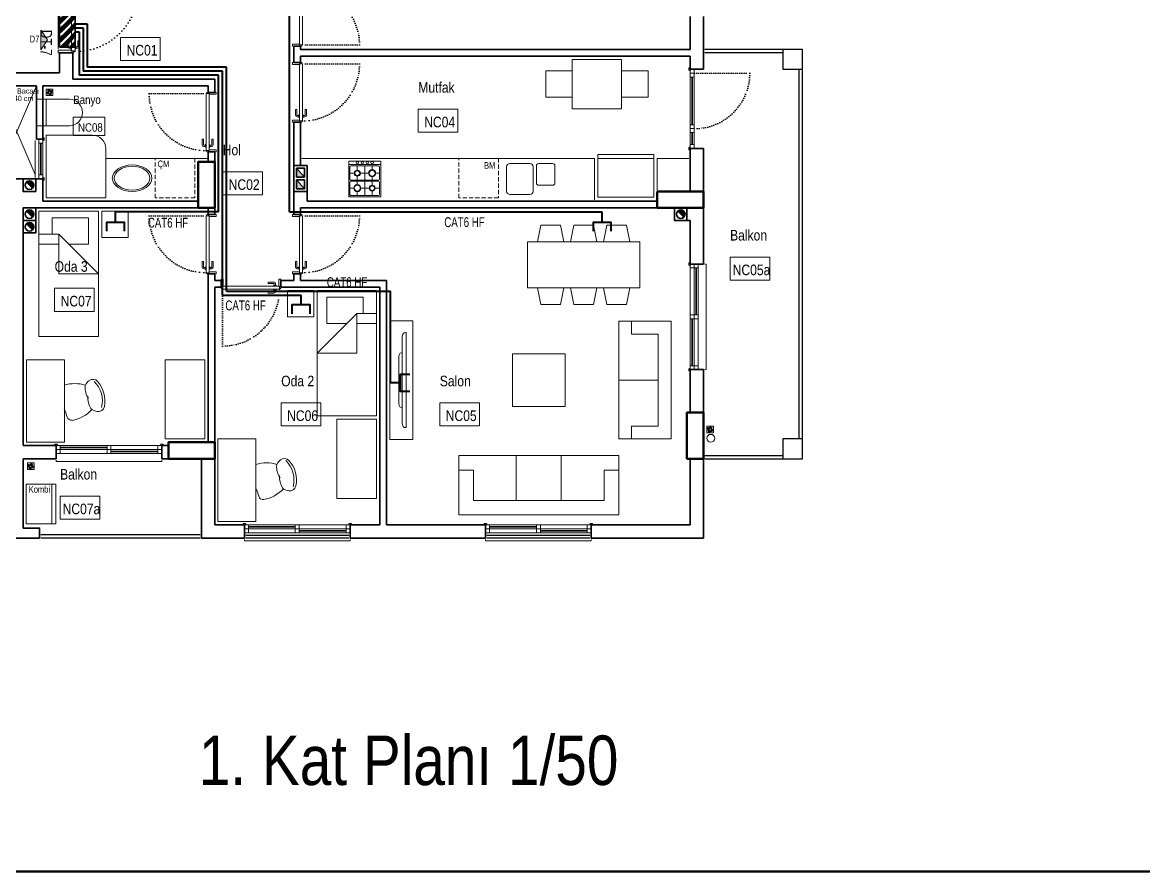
# Model space of a CAD drawing. Header units: millimetres. Extents: x 1852829 to 1882754, y -270850 to -231658.
# Drawn here: x 1862172 to 1863869, y -259851 to -258565 of the extents above; entities that cross this region are included whole.
import ezdxf
from ezdxf.enums import TextEntityAlignment as Align

# ---------------------------------------------------------------- set-up
doc = ezdxf.new("R2010")
doc.units = ezdxf.units.MM
for name, pattern in [('CONTINOUS', [0]), ('CONTINU', [0]), ('DOT', [0.25, 0, -0.25]), ('izdüşüm arka', [3.175, 0, -3.175]), ('izdüşüm ön', [9.525, 6.35, -3.175])]:
    doc.linetypes.add(name, pattern=pattern)
for name, color, linetype, lineweight in [('a_ba', 6, 'Continuous', 50), ('a_doğrama', 251, 'Continuous', 20), ('a_duvar', 251, 'Continuous', 35), ('a_görünüş', 32, 'Continuous', 25), ('a_görünüş_ince', 8, 'Continuous', 20), ('a_izdüşüm_arka', 251, 'izdüşüm arka', 30), ('a_izdüşüm_ön', 6, 'izdüşüm ön', 9), ('a_not_mahal', 253, 'Continuous', 5), ('a_not_misc', 144, 'Continuous', 5), ('a_not_text', 7, 'Continuous', 13), ('a_tefriş', 8, 'Continuous', 20), ('a_çerçeve_line', 7, 'Continuous', 50), ('Aydınlatma', 4, 'CONTINOUS', 35), ('m_yib', 65, 'Continuous', 20), ('Priz', 6, 'CONTINOUS', 40), ('Telefon', 2, 'CONTINOUS', 40)]:
    doc.layers.add(name, color=color, linetype=linetype, lineweight=lineweight)
doc.styles.add('Grupcad', font='arial.ttf', dxfattribs={"width": 0.7})
doc.styles.add('ROMANTUR', font='arial.ttf', dxfattribs={"width": 0.7})
doc.styles.get("Standard").update_dxf_attribs({"font": 'ARIALN.TTF'})

# ---------------------------------------------------------------- blocks, each defined once
blk = doc.blocks.new('M1')
at = {"layer": 'a_doğrama', "linetype": 'Continuous'}
for p, q in [((-24, 6), (-30, 6)), ((-30, 0), (-30, 6)), ((-24, 0), (-30, 0)), ((-24, 0), (-24, 6)), ((30, 6), (24, 6)), ((24, 6), (24, 0)), ((30, 0), (30, 6)), ((30, 0), (24, 0))]:
    blk.add_line(p, q, dxfattribs=at)
at = {"layer": 'a_doğrama'}
for p, q in [((24, 3.5), (-24, 3.5)), ((24, 2.5), (-24, 2.5))]:
    blk.add_line(p, q, dxfattribs=at)
for points in [[(-28, -1), (-28, 0), (-32, 0), (-32, -2), (-29, -2)], [(28, -1), (28, 0), (32, 0), (32, -2), (29, -2)]]:
    blk.add_lwpolyline(points, close=True, dxfattribs=at)
at = {"layer": 'a_görünüş_ince'}
for p, q in [((24, 6), (-24, 6)), ((-24, 0), (24, 0))]:
    blk.add_line(p, q, dxfattribs=at)
blk = doc.blocks.new('K1')
at = {"layer": 'a_doğrama', "color": 251}
for points in [[(-17.5, -2.5), (-22, -2.5), (-22, 0), (2, 0), (2, -4), (-17.5, -4), (-17.5, -2.5)], [(-27.5, -93.1), (-25, -93.1)], [(-17.5, -97.5), (-22, -97.5), (-22, -100), (2, -100), (2, -96), (-17.5, -96), (-17.5, -97.5)], [(-14.5, -93.1), (-17, -93.1)]]:
    blk.add_lwpolyline(points, dxfattribs=at)
blk.add_lwpolyline([(-18, -14), (-18, -4), (-18, -3), (-22.5, -3), (-22.5, -2.5), (-22.5, -2), (-24, -2), (-24, -2.5), (-24, -12.5), (-24, -88), (-24, -97.5), (-24, -98), (-22.5, -98), (-22.5, -97.5), (-22.5, -97), (-18, -97), (-18, -96), (-18, -86.5)], close=True, dxfattribs=at)
for points in [[(-25, -91.1), (-27.5, -91.1, -0.414214), (-28, -90.6), (-28, -82.1), (-30, -82.1), (-30, -90.6)], [(-17, -91.1), (-14.5, -91.1, 0.414214), (-14, -90.6), (-14, -82.1), (-12, -82.1), (-12, -90.6)], [(-24, -94.1), (-24.5, -94.1, -0.414214), (-25, -93.6), (-25, -90.6, -0.414214), (-24.5, -90.1), (-24, -90.1)], [(-18, -94.1), (-17.5, -94.1, 0.414214), (-17, -93.6), (-17, -90.6, 0.414214), (-17.5, -90.1), (-18, -90.1)]]:
    blk.add_lwpolyline(points, format="xyb", dxfattribs=at)
for centre, start, end in [((-27.5, -90.6), 180, 270), ((-14.5, -90.6), 270, 0)]:
    blk.add_arc(centre, 2.5, start, end, dxfattribs=at)
at = {"layer": 'a_görünüş_ince', "color": 251}
blk.add_line((2, -6), (2, -94), dxfattribs=at)
at = {"layer": 'a_izdüşüm_arka', "color": 251, "linetype": 'DOT', "ltscale": 20}
blk.add_line((-24, -2), (-120, -2), dxfattribs=at)
blk.add_arc((-24, -2), 96, 180, 270, dxfattribs=at)
blk = doc.blocks.new('K2')
at = {"layer": 'a_doğrama', "color": 251, "linetype": 'Continuous'}
for p, q in [((-13, 88.1), (-13, 1.9)), ((-13, 88.1), (-8.5, 88.1)), ((-12, 90), (-12, 88.1)), ((-12, 90), (-10, 90)), ((-8.5, 88.1), (-8.5, 1.9)), ((-13, 1.9), (-8.5, 1.9)), ((-12, 0), (-12, 1.9)), ((-12, 0), (-10, 0))]:
    blk.add_line(p, q, dxfattribs=at)
for points in [[(0, 90), (2, 90), (2, 87), (-8.5, 87)], [(0, 0), (2, 0), (2, 3), (-8.5, 3)]]:
    blk.add_lwpolyline(points, dxfattribs=at)
at = {"layer": 'a_doğrama', "color": 251}
for points in [[(-14, 80.1), (-16.5, 80.1, 0.414214), (-17, 79.6), (-17, 71.1), (-19, 71.1), (-19, 79.6)], [(-13, 83.1), (-13.5, 83.1, 0.414214), (-14, 82.6), (-14, 79.6, 0.414214), (-13.5, 79.1), (-13, 79.1)], [(-8.5, 83.1), (-8, 83.1, -0.414214), (-7.5, 82.6), (-7.5, 79.6, -0.414214), (-8, 79.1), (-8.5, 79.1)], [(-7.5, 80.1), (-5, 80.1, -0.414214), (-4.5, 79.6), (-4.5, 71.1), (-2.5, 71.1), (-2.5, 79.6)]]:
    blk.add_lwpolyline(points, format="xyb", dxfattribs=at)
for points in [[(-16.5, 82.1), (-14, 82.1)], [(-5, 82.1), (-7.5, 82.1)]]:
    blk.add_lwpolyline(points, dxfattribs=at)
for centre, start, end in [((-16.5, 79.6), 90, 180), ((-5, 79.6), 0, 90)]:
    blk.add_arc(centre, 2.5, start, end, dxfattribs=at)
at = {"layer": 'a_izdüşüm_arka', "color": 251}
blk.add_lwpolyline([(-99.2, 1.9), (-13, 1.9)], dxfattribs=at)
blk.add_arc((-13, 1.9), 86.2, 90, 180, dxfattribs=at)
blk = doc.blocks.new('klozet')
at = {"layer": 'a_tefriş'}
blk.add_line((20, 0), (-20, 0), dxfattribs=at)
for points in [[(-20, 0), (-20, -15), (20, -15), (20, 0)], [(-20, -50), (-20, -15)], [(20, -50), (20, -15)]]:
    blk.add_lwpolyline(points, dxfattribs=at)
blk.add_arc((0, -50), 20, 180, 360, dxfattribs=at)
blk = doc.blocks.new('160p')
at = {"layer": 'a_doğrama', "color": 251}
for points in [[(-6, -6), (-6, 0), (-12, 0), (-12, -6)], [(0, -6), (0, 0), (-6, 0), (-6, -6)], [(-6, -83), (-6, -77), (-12, -77), (-12, -83)], [(0, -83), (0, -77), (-6, -77), (-6, -83)], [(-6, -160), (-6, -154), (-12, -154), (-12, -160)], [(0, -160), (0, -154), (-6, -154), (-6, -160)]]:
    blk.add_lwpolyline(points, close=True, dxfattribs=at)
for points in [[(2, -1), (2, 2), (0, 2), (0, -2), (1, -2), (2, -1)], [(-9.5, -6), (-9.5, -77)], [(-8.5, -6), (-8.5, -77)], [(-3.5, -83), (-3.5, -154)], [(-2.5, -83), (-2.5, -154)], [(2, -159), (2, -162), (0, -162), (0, -158), (1, -158), (2, -159)]]:
    blk.add_lwpolyline(points, dxfattribs=at)
at = {"layer": 'a_görünüş_ince', "color": 251}
for points in [[(-22, -160), (-24, -160), (-24, 0), (-22, 0)], [(-12, -77), (-12, -6)], [(-6, -77), (-6, -6)], [(-6, -77), (-6, -6)], [(0, -77), (0, -6)], [(-12, -154), (-12, -83)], [(-6, -154), (-6, -83)], [(-6, -154), (-6, -83)], [(0, -154), (0, -83)]]:
    blk.add_lwpolyline(points, dxfattribs=at)
blk = doc.blocks.new('kapı_120_c_blok')
at = {"layer": 'a_doğrama', "color": 251}
for points in [[(-2, 119), (-2, 122), (0, 122), (0, 118), (-1, 118), (-2, 119)], [(2.5, 114), (2.5, 96)], [(3.5, 114), (3.5, 96)], [(2.5, 84), (2.5, 12)], [(3.5, 84), (3.5, 12)], [(-2, 1), (-2, -2), (0, -2), (0, 2), (-1, 2), (-2, 1)]]:
    blk.add_lwpolyline(points, dxfattribs=at)
for points in [[(0, 114), (6, 114), (6, 120), (0, 120)], [(0, 90), (6, 90), (6, 96), (0, 96)], [(0, 84), (6, 84), (6, 90), (0, 90)], [(0, 6), (6, 6), (6, 12), (0, 12)], [(0, 0), (6, 0), (6, 6), (0, 6)]]:
    blk.add_lwpolyline(points, close=True, dxfattribs=at)
at = {"layer": 'a_görünüş_ince', "color": 251}
for points in [[(0, 114), (0, 96)], [(6, 114), (6, 96)], [(0, 84), (0, 12)], [(6, 84), (6, 12)]]:
    blk.add_lwpolyline(points, dxfattribs=at)
at = {"layer": 'a_izdüşüm_arka', "color": 251}
blk.add_lwpolyline([(6, 6), (90, 6)], dxfattribs=at)
blk.add_arc((6, 6), 84, 0, 90, dxfattribs=at)
blk = doc.blocks.new('baca_şönt')
at = {"layer": 'a_duvar'}
h = blk.add_hatch(color=256, dxfattribs=at)
h.dxf.hatch_style = 1
h.paths.add_polyline_path([(21.5, -5), (21.5, -17), (35, -17)])
h.paths.add_polyline_path([(4, -5), (4, -17), (17.5, -17)])
for p, q in [((4, -5), (17.5, -17)), ((17.5, -5), (17.5, -17)), ((21.5, -5), (21.5, -17)), ((21.5, -5), (35, -17))]:
    blk.add_line(p, q, dxfattribs=at)
blk.add_lwpolyline([(0, -21), (39, -21), (39, -1), (0, -1)], close=True, dxfattribs=at)
for points in [[(17.5, -5), (4, -5), (4, -17), (17.5, -17)], [(21.5, -17), (35, -17), (35, -5), (21.5, -5)]]:
    blk.add_lwpolyline(points, dxfattribs=at)
blk = doc.blocks.new('baca_müstakil')
at = {"layer": 'a_duvar'}
h = blk.add_hatch(color=256, dxfattribs=at)
h.dxf.hatch_style = 1
h.paths.add_polyline_path([(4.9, -4.9, 0.198912), (3, -9.5, 0.668179), (14.1, -14.1)])
blk.add_line((4.9, -4.9), (14.1, -14.1), dxfattribs=at)
blk.add_lwpolyline([(0, -19), (19, -19), (19, 0), (0, 0)], close=True, dxfattribs=at)
blk.add_circle((9.5, -9.5), 6.5, dxfattribs=at)
blk = doc.blocks.new('A$C2A0A03CE')
at = {"layer": 'a_tefriş'}
for p, q in [((-54, -24.3), (-54, 24.3)), ((-54, 24.3), (0, 24.3)), ((-48.6, 24.3), (-48.6, -24.3)), ((-46.8, 20.7), (-46.8, -20.7)), ((-27, 22.5), (-45, 22.5)), ((-35.6, 22.5), (-35.6, 15.7)), ((-25.2, -20.7), (-25.2, 20.7)), ((-23.4, -20.7), (-23.4, 20.7)), ((-21.6, 22.5), (-3.6, 22.5)), ((-13.1, 22.5), (-13.1, 14.8)), ((-1.8, 20.7), (-1.8, -20.7)), ((0, -24.3), (0, 24.3)), ((-40, 11.2), (-46.8, 11.2)), ((-25.2, 0), (-46.8, 0)), ((-35.6, 6.8), (-35.6, -7.7)), ((-25.2, 11.2), (-31, 11.2)), ((-16.6, 11.2), (-23.4, 11.2)), ((-1.8, 0), (-23.4, 0)), ((-13.1, 7.7), (-13.1, -6.8)), ((-1.8, 11.2), (-9.4, 11.2)), ((-39.1, -11.3), (-46.8, -11.3)), ((-35.6, -14.9), (-35.6, -22.5)), ((-25.2, -11.3), (-31.9, -11.3)), ((-17.5, -11.3), (-23.4, -11.3)), ((-13.1, -15.7), (-13.1, -22.5)), ((-1.8, -11.3), (-8.5, -11.3)), ((-54, -24.3), (0, -24.3)), ((-45, -22.5), (-27, -22.5)), ((-3.6, -22.5), (-21.6, -22.5))]:
    blk.add_line(p, q, dxfattribs=at)
for centre, radius in [((-51.4, 11.2), 1.8), ((-51.4, 3.7), 1.8), ((-35.6, 11.2), 5.4), ((-35.6, 11.2), 4.5), ((-13.1, 11.2), 4.5), ((-13.1, 11.2), 3.6), ((-51.4, -3.5), 1.8), ((-51.4, -11.3), 1.8), ((-35.6, -11.3), 4.5), ((-35.6, -11.3), 3.6), ((-13.1, -11.3), 5.4), ((-13.1, -11.3), 4.5)]:
    blk.add_circle(centre, radius, dxfattribs=at)
for centre, start, end in [((-45, 20.7), 90, 180), ((-27, 20.7), 0, 90), ((-21.6, 20.7), 90, 180), ((-3.6, 20.7), 0, 90), ((-45, -20.7), 180, 270), ((-27, -20.7), 270, 0), ((-21.6, -20.7), 180, 270), ((-3.6, -20.7), 270, 0)]:
    blk.add_arc(centre, 1.8, start, end, dxfattribs=at)
blk = doc.blocks.new('tefriş_koltuk_242x90')
at = {"layer": 'a_tefriş'}
for p, q in [((-34, -22), (-34, -90)), ((34, -22), (34, -90)), ((-99, -68), (-121, -68)), ((99, -68), (121, -68))]:
    blk.add_line(p, q, dxfattribs=at)
for points in [[(-121, -90), (-121, 0), (121, 0), (121, -90), (-121, -90)], [(-99, -68), (-99, -22), (99, -22), (99, -68)]]:
    blk.add_lwpolyline(points, dxfattribs=at)
blk = doc.blocks.new('tefriş_koltuk_202x90')
at = {"layer": 'a_tefriş'}
for p, q in [((0, -90), (0, -22)), ((-79, -68), (-101, -68)), ((79, -68), (101, -68))]:
    blk.add_line(p, q, dxfattribs=at)
for points in [[(101, -90), (101, 0), (-101, 0), (-101, -90), (101, -90)], [(79, -68), (79, -22), (-79, -22), (-79, -68)]]:
    blk.add_lwpolyline(points, dxfattribs=at)
blk = doc.blocks.new('tefirş_tv')
at = {"layer": 'a_tefriş'}
for points in [[(35, 10), (35, 10, 0.414214), (30, 15), (-30, 15, 0.414214), (-35, 10), (-35, 10)], [(60, 4), (60, 5, 0.414214), (55, 10), (-55, 10, 0.414214), (-60, 5), (-60, 4)]]:
    blk.add_lwpolyline(points, format="xyb", close=True, dxfattribs=at)
blk = doc.blocks.new('tefriş_yatak tek')
at = {"layer": 'a_tefriş'}
for points in [[(0, -0.45), (-1.9, -0.45), (-1.9, 0.45), (0, 0.45)], [(-1.9, -0.5), (-1.5, -0.5), (-1.5, -0.9), (-1.9, -0.9)]]:
    blk.add_lwpolyline(points, close=True, dxfattribs=at)
for points in [[(-1.55, 0.45), (-1.55, 0.15), (-0.95, -0.45), (-0.95, 0.15), (-1.55, 0.15)], [(-1.4, 0.45), (-1.4, 0.15)], [(-1.4, 0), (-1.4, -0.3), (-1.8, -0.3), (-1.8, 0.25), (-1.55, 0.25)]]:
    blk.add_lwpolyline(points, dxfattribs=at)
blk = doc.blocks.new('tefriş_sandalye')
at = {"layer": 'a_tefriş'}
blk.add_line((0, -18), (0, 18), dxfattribs=at)
at = {"layer": 'a_tefriş', "extrusion": (0, 0, -1)}
for centre, major_axis, start_param, end_param in [((16, -34.3), (38.7, 38.7), 5.200723, 5.79406), ((48.7, 10.5), (13, -13), 2.664537, 2.7784), ((48.7, 10.5), (13, -13), 2.664537, 2.7784), ((48.7, 10.5), (13, -13), 2.7784, 3.245118), ((43.2, 17.3), (6.76, 6.76), 4.815914, 6.34704), ((16.9, -5.5), (28.8, 28.8), 6.26556, 7.321949), ((16.9, -5.5), (28.8, 28.8), 6.26556, 7.321949), ((17, -5.7), (31.4, -31.4), -1.506941, -0.587454), ((62.1, 15.1), (21.8, -21.8), 1.757107, 2.385975), ((62.1, 15.1), (21.8, -21.8), 1.757107, 2.385975), ((66.5, -1.2), (21.8, -21.8), 1.802816, 2.431683), ((66.5, -1.2), (21.8, -21.8), 1.802816, 2.431683), ((51.2, -12.6), (6.76, -6.76), -0.587454, 0.943672), ((-154, -79.7), (117.3, -117.3), -1.166716, -1.087708), ((11.1, -28.2), (4.99, -4.99), 0.687369, 2.053884), ((1.8, 18.5), (38.7, -38.7), -0.034473, 0.601946), ((52.6, -3.9), (13, -13), 1.410391, 1.524253), ((52.6, -3.9), (13, -13), 1.410391, 1.524253), ((52.6, -3.9), (13, 13), 2.514469, 2.981187)]:
    blk.add_ellipse(centre, major_axis=major_axis, ratio=1, start_param=start_param, end_param=end_param, dxfattribs=at)
blk = doc.blocks.new('tefriş_süzgeç')
at = {"layer": 'a_tefriş'}
for p, q in [((5, 0), (-5, 0)), ((-5, 0), (-5, -10)), ((5, -10), (5, 0)), ((-5, -10), (5, -10)), ((-3.6, -5.1), (-4.1, -5.1)), ((-2.6, -5.1), (-3.1, -5.1)), ((-2.5, -2.5), (-2.9, -2.2)), ((-2.6, -7.6), (-2.9, -7.9)), ((-2, -3.3), (-2.3, -3)), ((-1.9, -6.9), (-2.2, -7.2)), ((-1.6, -5.1), (-2.1, -5.1)), ((-1.2, -3.9), (-1.5, -3.6)), ((-1.2, -6.2), (-1.5, -6.5)), ((-0.2, -2.5), (-0.2, -2)), ((-0.1, -1.5), (-0.1, -1)), ((-0.1, -3), (-0.1, -3.5)), ((-0.1, -6.6), (-0.1, -7.1)), ((-0.1, -7.6), (-0.1, -8.1)), ((-0.1, -8.6), (-0.1, -9.1)), ((1, -4), (1.4, -3.6)), ((1.1, -6.2), (1.4, -6.5)), ((1.5, -5.1), (2, -5.1)), ((1.7, -3.3), (2.1, -2.9)), ((1.8, -6.9), (2.1, -7.2)), ((2.5, -2.5), (2.8, -2.2)), ((2.5, -5.1), (3, -5.1)), ((2.5, -7.5), (2.8, -7.9)), ((3.5, -5.1), (4, -5.1))]:
    blk.add_line(p, q, dxfattribs=at)
for centre, radius, start, end in [((-0.1, -5.1), 4.06, 134.2896, 180), ((-0.1, -5.1), 3.56, 134.2896, 180), ((-0.1, -5.1), 3.06, 180, 225), ((-0.1, -5.1), 4.06, 225, 270), ((-0.1, -5.1), 2.56, 180, 225), ((-0.1, -5.1), 3.56, 225, 270), ((-0.4, -4.4), 2.4, 84.5943, 143.2016), ((-0.1, -5.1), 2.06, 134.2896, 180), ((-0.1, -5), 2.44, 90.343, 138.1212), ((-0.1, -5.1), 1.56, 134.2896, 180), ((-0.1, -5.1), 2.06, 225, 270), ((-0.1, -5.1), 1.56, 225, 270), ((-0.1, -5.1), 4.06, 45, 90), ((-0.1, -5.1), 3.56, 45, 90), ((-0.1, -5.1), 2.06, 45, 90), ((-0.1, -5.1), 1.56, 45, 90), ((-0.1, -5.1), 2.56, 270, 315.7104), ((-0.1, -5.1), 3.06, 270, 315.7104), ((-0.1, -5.1), 1.56, 314.2896, 360), ((-0.1, -5.1), 2.06, 314.2896, 360), ((-0.1, -5.1), 2.56, 360, 45), ((-0.1, -5.1), 3.06, 360, 45), ((-0.1, -5.1), 3.56, 314.2896, 360), ((-0.1, -5.1), 4.06, 314.2896, 360)]:
    blk.add_arc(centre, radius, start, end, dxfattribs=at)
blk = doc.blocks.new('kombi')
at = {"layer": 'a_tefriş', "lineweight": 20}
for p, q in [((-4.8, 60), (40.2, 60)), ((-4.7, 0), (-4.8, 60)), ((1.3, 0), (1.2, 60)), ((40.2, 60), (40.3, 0)), ((69.2, 60), (69.2, 0)), ((114.2, 60), (69.2, 60)), ((108.2, 0), (108.2, 60)), ((114.2, 0), (114.2, 60)), ((40.3, 0), (-4.7, 0)), ((69.2, 0), (114.2, 0))]:
    blk.add_line(p, q, dxfattribs=at)
at = {"layer": 'a_not_mahal'}
for p in [(5, 47.3), (73.2, 47.3)]:
    blk.add_text('Kombi', height=10, dxfattribs=at).set_placement(p)
blk = doc.blocks.new('ZayıfAkımPanosu')
at = {"layer": 'Priz'}
h = blk.add_hatch(dxfattribs=at)
h.set_pattern_fill('GOST_GROUND', color=256)
h.set_pattern_definition([(45, (-1866208.597, 256590.195), (14.142135624, 0), [20]), (45, (-1866205.597, 256590.195), (14.142135624, 0), [20]), (45, (-1866202.597, 256590.195), (14.142135624, 0), [20])])
h.paths.add_polyline_path([(11.9, 41.5), (-11.9, 41.5), (-11.9, -41.5), (11.9, -41.5)])
at = {"layer": 'Aydınlatma', "color": 2, "linetype": 'CONTINU'}
blk.add_lwpolyline([(-11.9, 41.5), (11.9, 41.5), (11.9, -41.5), (-11.9, -41.5)], close=True, dxfattribs=at)
blk.add_lwpolyline([(-11.9, 41.5), (11.9, 41.5), (11.9, -41.5), (-11.9, -41.5)], close=True, dxfattribs=at)
blk.add_lwpolyline([(-11.9, 41.5), (11.9, 41.5), (11.9, -41.5), (-11.9, -41.5)], close=True, dxfattribs=at)
blk.add_lwpolyline([(-11.9, 41.5), (11.9, 41.5), (11.9, -41.5), (-11.9, -41.5)], close=True, dxfattribs=at)
blk.add_lwpolyline([(-11.9, 41.5), (11.9, 41.5), (11.9, -41.5), (-11.9, -41.5)], close=True, dxfattribs=at)
at = {"layer": 'Aydınlatma', "color": 6, "linetype": 'CONTINU'}
blk.add_lwpolyline([(-11.9, 41.5), (11.9, 41.5), (11.9, -41.5), (-11.9, -41.5)], close=True, dxfattribs=at)
blk = doc.blocks.new('TELEFON PRIZI')
at = {"layer": 'Telefon', "linetype": 'CONTINU'}
blk.add_lwpolyline([(13.2, 13.9), (13.2, 0), (-13.2, 0), (-13.2, 13.9)], dxfattribs=at)

msp = doc.modelspace()

# ---------------------------------------------------------------- hatches: boundary and pattern name
at = {"layer": 'a_not_misc'}
h = msp.add_hatch(color=256, dxfattribs=at)
h.dxf.hatch_style = 1
h.paths.add_polyline_path([(1862199.7, -258576.8), (1862209.7, -258591.8), (1862199.7, -258606.8)])

# ---------------------------------------------------------------- linework, layer by layer
at = {"layer": 'a_ba', "color": 253}
for points in [[(1862437.7, -258846.2), (1862462.7, -258846.2), (1862462.7, -258776.2), (1862437.7, -258776.2)], [(1863132.7, -258821.2), (1863132.7, -258846.2), (1863202.7, -258846.2), (1863202.7, -258821.2)], [(1863177.7, -259226.2), (1863202.7, -259226.2), (1863202.7, -259156.2), (1863177.7, -259156.2)], [(1862462.7, -259226.2), (1862462.7, -259201.2), (1862392.7, -259201.2), (1862392.7, -259226.2)]]:
    msp.add_lwpolyline(points, close=True, dxfattribs=at)
at = {"layer": 'a_duvar'}
for p, q in [((1863182.7, -258556.2), (1863182.7, -258606.2)), ((1863202.7, -258606.2), (1863202.7, -258556.2)), ((1862227.7, -258611.2), (1862227.7, -258641.4)), ((1862247.7, -258611.2), (1862227.7, -258611.2)), ((1862247.7, -258611.2), (1862227.7, -258611.2)), ((1862247.7, -258651.2), (1862247.7, -258611.2)), ((1862247.7, -258611.2), (1862247.7, -258651.2)), ((1862582.7, -258601.2), (1862582.7, -258626.2)), ((1862592.7, -258606.2), (1862592.7, -258601.2)), ((1862592.7, -258606.2), (1863182.7, -258606.2)), ((1862592.7, -258626.2), (1862592.7, -258616.2)), ((1862592.7, -258616.2), (1863182.7, -258616.2)), ((1863182.7, -258616.2), (1863182.7, -258636.2)), ((1863202.7, -258606.2), (1863202.7, -258606.2)), ((1863202.7, -258606.2), (1863202.7, -258626.2)), ((1863202.7, -258626.2), (1863202.7, -258626.2)), ((1863202.7, -258636.2), (1863202.7, -258626.2)), ((1862227.7, -258641.4), (1862107.7, -258641.4)), ((1862132.7, -258661.2), (1862192.7, -258661.2)), ((1862192.7, -258661.2), (1862192.7, -258742.2)), ((1862202.7, -258661.2), (1862452.7, -258661.2)), ((1862202.7, -258742.2), (1862202.7, -258661.2)), ((1862462.7, -258651.2), (1862247.7, -258651.2)), ((1862452.7, -258661.2), (1862452.7, -258671.2)), ((1862462.7, -258671.2), (1862462.7, -258651.2)), ((1862582.7, -258716.2), (1862582.7, -258856.2)), ((1862592.7, -258782.2), (1862592.7, -258716.2)), ((1862452.7, -258761.2), (1862452.7, -258776.2)), ((1862462.7, -258856.2), (1862462.7, -258761.2)), ((1863182.7, -258756.2), (1863182.7, -258821.2)), ((1863202.7, -258931.2), (1863202.7, -258756.2)), ((1862202.7, -258836.2), (1862437.7, -258836.2)), ((1862602.7, -258836.2), (1863132.7, -258836.2)), ((1862172.7, -259206.2), (1862172.7, -258846.2)), ((1862172.7, -258846.2), (1862452.7, -258846.2)), ((1862452.7, -258846.2), (1862452.7, -258856.2)), ((1862592.7, -258846.2), (1863182.7, -258846.2)), ((1862592.7, -258856.2), (1862592.7, -258846.2)), ((1863182.7, -258865.2), (1863182.7, -258931.2)), ((1862452.7, -258946.2), (1862452.7, -259201.2)), ((1862462.7, -258956.2), (1862462.7, -258946.2)), ((1862582.7, -258946.2), (1862582.7, -258956.2)), ((1862592.7, -258956.2), (1862592.7, -258946.2)), ((1862472.7, -258956.2), (1862462.7, -258956.2)), ((1862462.7, -258966.2), (1862472.7, -258966.2)), ((1862462.7, -259326.2), (1862462.7, -258966.2)), ((1862582.7, -258956.2), (1862562.7, -258956.2)), ((1862562.7, -258966.2), (1862712.7, -258966.2)), ((1862722.7, -258956.2), (1862592.7, -258956.2)), ((1862712.7, -258966.2), (1862712.7, -259326.2)), ((1862722.7, -259326.2), (1862722.7, -258956.2)), ((1863182.7, -259091.2), (1863182.7, -259156.2)), ((1863202.7, -259206.2), (1863202.7, -259091.2)), ((1862222.7, -259206.2), (1862172.7, -259206.2)), ((1862172.7, -259331.2), (1862172.7, -259226.2)), ((1862172.7, -259226.2), (1862222.7, -259226.2)), ((1862442.7, -259226.2), (1862442.7, -259346.2)), ((1863182.7, -259226.2), (1863182.7, -259326.2)), ((1863202.7, -259346.2), (1863202.7, -259226.2)), ((1862507.7, -259326.2), (1862462.7, -259326.2)), ((1862712.7, -259326.2), (1862667.7, -259326.2)), ((1862872.7, -259326.2), (1862722.7, -259326.2)), ((1863182.7, -259326.2), (1863032.7, -259326.2)), ((1862197.7, -259346.2), (1862127.7, -259346.2)), ((1862442.7, -259346.2), (1862507.7, -259346.2)), ((1862667.7, -259346.2), (1862872.7, -259346.2)), ((1863032.7, -259346.2), (1863202.7, -259346.2))]:
    msp.add_line(p, q, dxfattribs=at)
for points in [[(1862582.7, -258601.2), (1862592.7, -258601.2)], [(1862582.7, -258626.2), (1862592.7, -258626.2)], [(1863202.7, -258636.2), (1863182.7, -258636.2)], [(1862452.7, -258671.2), (1862462.7, -258671.2)], [(1862582.7, -258716.2), (1862592.7, -258716.2)], [(1862202.7, -258742.2), (1862192.7, -258742.2)], [(1862452.7, -258761.2), (1862462.7, -258761.2)], [(1863202.7, -258756.2), (1863182.7, -258756.2)], [(1862202.7, -258802.2), (1862122.7, -258802.2)], [(1862202.7, -258802.2), (1862202.7, -258836.2)], [(1862602.7, -258821.2), (1862602.7, -258836.2)], [(1862452.7, -258856.2), (1862462.7, -258856.2)], [(1862582.7, -258856.2), (1862592.7, -258856.2)], [(1863177.7, -258865.2), (1863182.7, -258865.2)], [(1863182.7, -258931.2), (1863202.7, -258931.2)], [(1862452.7, -258946.2), (1862462.7, -258946.2)], [(1862582.7, -258946.2), (1862592.7, -258946.2)], [(1862472.7, -258956.2), (1862472.7, -258966.2)], [(1862562.7, -258956.2), (1862562.7, -258966.2)], [(1863182.7, -259091.2), (1863202.7, -259091.2)], [(1862222.7, -259226.2), (1862222.7, -259206.2)], [(1862392.7, -259226.2), (1862382.7, -259226.2), (1862382.7, -259206.2), (1862392.7, -259206.2)], [(1862507.7, -259326.2), (1862507.7, -259346.2)], [(1862667.7, -259326.2), (1862667.7, -259346.2)], [(1862872.7, -259346.2), (1862872.7, -259326.2)], [(1863032.7, -259346.2), (1863032.7, -259326.2)], [(1862197.7, -259346.2), (1862197.7, -259331.2), (1862172.7, -259331.2)]]:
    msp.add_lwpolyline(points, dxfattribs=at)
at = {"layer": 'a_görünüş', "color": 251}
for points in [[(1863322.7, -258606.2), (1863204.7, -258606.2)], [(1863322.7, -258611.2), (1863204.7, -258611.2)], [(1863347.7, -259196.2), (1863347.7, -258636.2)], [(1863352.7, -259196.2), (1863352.7, -258636.2)], [(1863204.7, -259221.2), (1863322.7, -259221.2)], [(1863204.7, -259226.2), (1863322.7, -259226.2)], [(1862440.7, -259341.2), (1862199.7, -259341.2)], [(1862665.7, -259342.2), (1862509.7, -259342.2)], [(1863030.7, -259342.2), (1862874.7, -259342.2)], [(1862440.7, -259346.2), (1862199.7, -259346.2)], [(1862665.7, -259346.2), (1862509.7, -259346.2)], [(1863030.7, -259346.2), (1862874.7, -259346.2)]]:
    msp.add_lwpolyline(points, dxfattribs=at)
for points in [[(1863322.7, -258636.2), (1863352.7, -258636.2), (1863352.7, -258606.2), (1863322.7, -258606.2)], [(1863322.7, -259226.2), (1863352.7, -259226.2), (1863352.7, -259196.2), (1863322.7, -259196.2)]]:
    msp.add_lwpolyline(points, close=True, dxfattribs=at)
at = {"layer": 'a_görünüş_ince'}
msp.add_line((1862190.7, -258800.2), (1862190.7, -258744.2), dxfattribs=at)
at = {"layer": 'a_izdüşüm_ön', "color": 251}
for points in [[(1862432.7, -258831.2), (1862372.7, -258831.2), (1862372.7, -258771.2), (1862432.7, -258771.2)], [(1862892.2, -258771.2), (1862892.2, -258831.2), (1862832.2, -258831.2), (1862832.2, -258771.2)]]:
    msp.add_lwpolyline(points, close=True, dxfattribs=at)
at = {"layer": 'a_not_mahal'}
for points in [[(1862380.3, -258587.9), (1862320.3, -258587.9), (1862320.3, -258622.9), (1862380.3, -258622.9)], [(1862830.9, -258696.7), (1862770.9, -258696.7), (1862770.9, -258731.7), (1862830.9, -258731.7)], [(1862296.6, -258708.8), (1862248.6, -258708.8), (1862248.6, -258736.8), (1862296.6, -258736.8)], [(1862534.9, -258791.4), (1862474.9, -258791.4), (1862474.9, -258826.4), (1862534.9, -258826.4)], [(1863302.9, -258920.6), (1863242.9, -258920.6), (1863242.9, -258955.6), (1863302.9, -258955.6)], [(1862280.4, -258967.9), (1862220.4, -258967.9), (1862220.4, -259002.9), (1862280.4, -259002.9)], [(1862623.4, -259141.4), (1862563.4, -259141.4), (1862563.4, -259176.4), (1862623.4, -259176.4)], [(1862863.5, -259141.4), (1862803.5, -259141.4), (1862803.5, -259176.4), (1862863.5, -259176.4)], [(1862288.6, -259282.6), (1862228.6, -259282.6), (1862228.6, -259317.6), (1862288.6, -259317.6)]]:
    msp.add_lwpolyline(points, close=True, dxfattribs=at)
at = {"layer": 'a_not_misc'}
msp.add_lwpolyline([(1862199.7, -258576.8), (1862209.7, -258591.8), (1862199.7, -258606.8), (1862199.7, -258576.8)], close=True, dxfattribs=at)
for points in [[(1862132.7, -258661.2), (1862190.7, -258795.5)], [(1862192.7, -258661.2), (1862134.7, -258795.5)]]:
    msp.add_lwpolyline(points, dxfattribs=at)
at = {"layer": 'a_tefriş'}
for p, q in [((1862594.7, -258771.2), (1863037.7, -258771.2)), ((1863132.7, -258771.2), (1863180.7, -258771.2))]:
    msp.add_line(p, q, dxfattribs=at)
for points in [[(1863078.8, -258696.2), (1863078.8, -258621.2), (1863003.8, -258621.2), (1863003.8, -258696.2)], [(1863003.8, -258678.7), (1863003.8, -258638.7), (1862963.8, -258638.7), (1862963.8, -258678.7)], [(1863118.8, -258678.7), (1863078.8, -258678.7), (1863078.8, -258638.7), (1863118.8, -258638.7)], [(1863106.3, -258967.5), (1862936.3, -258967.5), (1862936.3, -258897.5), (1863106.3, -258897.5)], [(1862762.7, -259197), (1862727.7, -259197), (1862727.7, -259017), (1862762.7, -259017)], [(1862993.3, -259147), (1862913.3, -259147), (1862913.3, -259067), (1862993.3, -259067)], [(1862235.1, -259201.2), (1862177.7, -259201.2), (1862177.7, -259076.1), (1862235.1, -259076.1)], [(1862387.7, -259076.2), (1862447.7, -259076.2), (1862447.7, -259196.2), (1862387.7, -259196.2)], [(1862707.7, -259166.2), (1862647.7, -259166.2), (1862647.7, -259286.2), (1862707.7, -259286.2)], [(1862525.1, -259321.2), (1862467.7, -259321.2), (1862467.7, -259196.1), (1862525.1, -259196.1)]]:
    msp.add_lwpolyline(points, close=True, dxfattribs=at)
msp.add_lwpolyline([(1862207.7, -258831.2), (1862297.7, -258831.2), (1862297.7, -258756.2, 0.414214), (1862277.7, -258736.2), (1862207.7, -258736.2)], format="xyb", close=True, dxfattribs=at)
for points in [[(1863127.7, -258830.2), (1863127.7, -258765.2), (1863042.7, -258765.2), (1863042.7, -258830.2), (1863127.7, -258830.2), (1863127.7, -258771.2), (1863042.7, -258771.2)], [(1862452.7, -258771.2), (1862297.7, -258771.2)], [(1863037.7, -258771.2), (1863037.7, -258834.2)], [(1863132.7, -258819.2), (1863132.7, -258771.2)], [(1862951.3, -258897.5), (1862956.3, -258872.5), (1862986.3, -258872.5), (1862991.3, -258897.5)], [(1863001.3, -258897.5), (1863006.3, -258872.5), (1863036.3, -258872.5), (1863041.3, -258897.5)], [(1863051.3, -258897.5), (1863056.3, -258872.5), (1863086.3, -258872.5), (1863091.3, -258897.5)], [(1862951.3, -258967.5), (1862956.3, -258992.5), (1862986.3, -258992.5), (1862991.3, -258967.5)], [(1863001.3, -258967.5), (1863006.3, -258992.5), (1863036.3, -258992.5), (1863041.3, -258967.5)], [(1863051.3, -258967.5), (1863056.3, -258992.5), (1863086.3, -258992.5), (1863091.3, -258967.5)]]:
    msp.add_lwpolyline(points, dxfattribs=at)
for points in [[(1862944.7, -258821, -0.414214), (1862939.7, -258826), (1862909.7, -258826, -0.414214), (1862904.7, -258821), (1862904.7, -258784, -0.414214), (1862909.7, -258779), (1862939.7, -258779, -0.414214), (1862944.7, -258784), (1862944.7, -258821)], [(1862977.7, -258808.4, -0.414214), (1862974.2, -258811.9), (1862953.2, -258811.9, -0.414214), (1862949.7, -258808.4), (1862949.7, -258782.5, -0.414214), (1862953.2, -258779), (1862974.2, -258779, -0.414214), (1862977.7, -258782.5), (1862977.7, -258808.4)]]:
    msp.add_lwpolyline(points, format="xyb", dxfattribs=at)
at = {"layer": 'a_tefriş', "extrusion": (0, 0, -1)}
for major_axis in [(-30, 0), (-27, 0)]:
    msp.add_ellipse((1862337.7, -258801.2), major_axis=major_axis, ratio=0.666667, dxfattribs=at)
at = {"layer": 'a_çerçeve_line'}
msp.add_lwpolyline([(1872123.9, -259851.4), (1872123.9, -256851.4), (1853005.4, -256851.4), (1853005.4, -259851.4)], close=True, dxfattribs=at)
at = {"layer": 'm_yib'}
msp.add_circle((1863213.7, -259195.1), 5.92, dxfattribs=at)
at = {"layer": 'Telefon'}
for p, q in [((1862576, -258852.2), (1862576, -258513.2)), ((1862251.7, -258567.4), (1862269.7, -258567.4)), ((1862251.7, -258573.4), (1862263.7, -258573.4)), ((1862251.7, -258579.4), (1862257.7, -258579.4)), ((1862257.7, -258579.4), (1862257.7, -258645.2)), ((1862263.7, -258573.4), (1862263.7, -258639.2)), ((1862269.7, -258567.4), (1862269.7, -258633.2)), ((1862468.7, -258645.2), (1862257.7, -258645.2)), ((1862474.7, -258639.2), (1862263.7, -258639.2)), ((1862480.7, -258633.2), (1862269.7, -258633.2)), ((1862468.7, -258852.2), (1862468.7, -258645.2)), ((1862474.7, -258978.2), (1862474.7, -258639.2)), ((1862480.7, -258972.2), (1862480.7, -258633.2)), ((1862312.7, -258867.7), (1862312.7, -258852.2)), ((1862468.7, -258852.2), (1862312.7, -258852.2)), ((1862576, -258852.2), (1863049.2, -258852.2)), ((1863049.2, -258867.7), (1863049.2, -258852.2)), ((1862480.7, -258972.2), (1862728.7, -258972.2)), ((1862728.7, -259111.3), (1862728.7, -258972.2)), ((1862474.7, -258978.2), (1862593.4, -258978.2)), ((1862593.4, -258992.7), (1862593.4, -258978.2)), ((1862744.1, -259111.3), (1862728.7, -259111.3))]:
    msp.add_line(p, q, dxfattribs=at)

# ---------------------------------------------------------------- block references
at = {"xscale": -1, "rotation": 180}
msp.add_blockref('kapı_120_c_blok', (1863182.7, -258636.2), dxfattribs=at)
at = {"layer": 'a_doğrama', "xscale": -1, "rotation": 90}
msp.add_blockref('M1', (1862202.7, -258772.2), dxfattribs=at)
at = {"layer": 'a_duvar', "xscale": -1}
for name, p, rotation in [('baca_şönt', (1862603.7, -258821.2), 270), ('baca_müstakil', (1862172.7, -258802.2), 90), ('baca_müstakil', (1862172.7, -258846.2), 90), ('baca_müstakil', (1863158.7, -258846.2), 90), ('baca_müstakil', (1862172.7, -258865.2), 90), ('160p', (1862382.7, -259206.2), 270), ('160p', (1862667.7, -259326.2), 270), ('160p', (1863032.7, -259326.2), 270)]:
    msp.add_blockref(name, p, dxfattribs=dict(at, rotation=rotation))
msp.add_blockref('160p', (1863182.7, -258931.2), dxfattribs=at)
at = {"layer": 'a_duvar'}
msp.add_blockref('kombi', (1862107.9, -259324.8), dxfattribs=at)
msp.add_blockref('kombi', (1862107.9, -259324.8), dxfattribs=at)
at = {"layer": 'a_izdüşüm_arka', "ltscale": 5, "xscale": -1}
for name, p, rotation in [('K1', (1862227.7, -258511.2), 0.0007963121092924297), ('K2', (1862582.7, -258601.2), 0.0007963121093723657), ('K2', (1862462.7, -258671.2), 180.0007963121094), ('K2', (1862462.7, -258856.2), 180.0007963121094), ('K2', (1862472.7, -258956.2), 270.0007963121094)]:
    msp.add_blockref(name, p, dxfattribs=dict(at, rotation=rotation))
at = {"layer": 'a_izdüşüm_arka', "ltscale": 5, "rotation": 179.9992036878906}
for p in [(1862582.7, -258626.2), (1862582.7, -258856.2)]:
    msp.add_blockref('K2', p, dxfattribs=at)
at = {"layer": 'a_tefriş', "xscale": -1}
for name, p, rotation in [('tefriş_süzgeç', (1862207.7, -258671.2), 90), ('tefriş_koltuk_242x90', (1862953.3, -259311.2), 180)]:
    msp.add_blockref(name, p, dxfattribs=dict(at, rotation=rotation))
at = {"layer": 'a_tefriş', "color": 113}
for name, p, rotation in [('klozet', (1862192.7, -258701.7), 90.00079633946197), ('A$C2A0A03CE', (1862689.9, -258829.3), 270.0007963271045)]:
    msp.add_blockref(name, p, dxfattribs=dict(at, rotation=rotation))
at = {"layer": 'a_tefriş', "zscale": 100}
for p, xscale, yscale, rotation in [((1862241.7, -259041.2), -100.0000000000011, 100.0000000000011, 90), ((1862662.7, -259161.2), 100, 100, 270)]:
    msp.add_blockref('tefriş_yatak tek', p, dxfattribs=dict(at, xscale=xscale, yscale=yscale, rotation=rotation))
at = {"layer": 'a_tefriş', "lineweight": -3, "extrusion": (5.02899e-31, 2.24181e-16, -1), "xscale": -0.882352941176479, "yscale": 0.882352941176479, "zscale": -0.882352941176479, "rotation": 90}
msp.add_blockref('tefriş_koltuk_202x90', (-1863153.7, -259107), dxfattribs=at)
at = {"layer": 'a_tefriş', "extrusion": (0, 0, -1), "xscale": -1.2, "rotation": 270.0000016677939}
msp.add_blockref('tefirş_tv', (-1862756.7, -259107), dxfattribs=at)
at = {"layer": 'a_tefriş'}
for name, p in [('tefriş_sandalye', (1862235.1, -259132.7)), ('tefriş_süzgeç', (1863212.8, -259176.8)), ('tefriş_sandalye', (1862525.1, -259252.7))]:
    msp.add_blockref(name, p, dxfattribs=at)
at = {"layer": 'a_tefriş', "rotation": 90}
msp.add_blockref('tefriş_süzgeç', (1862179.2, -259237.5), dxfattribs=at)
at = {"layer": 'Priz'}
msp.add_blockref('ZayıfAkımPanosu', (1862239.8, -258561.2), dxfattribs=at)
at = {"layer": 'Telefon', "linetype": 'CONTINU'}
for p, rotation in [((1862312.7, -258867.7), 180), ((1863049.2, -258867.7), 180), ((1862593.4, -258992.7), 180), ((1862744.1, -259111.3), 270)]:
    msp.add_blockref('TELEFON PRIZI', p, dxfattribs=dict(at, rotation=rotation))

# ---------------------------------------------------------------- texts
at = {"layer": 'a_not_mahal'}
for s, height, p in [('NC01', 16, (1862352.7, -258615.4)), ('NC08', 12.8, (1862274.5, -258730.8)), ('NC04', 16, (1862803.3, -258724.2)), ('NC02', 16, (1862507.3, -258818.9)), ('NC05a', 16, (1863275.4, -258948.1)), ('NC07', 16, (1862252.9, -258995.4)), ('NC06', 16, (1862595.8, -259168.9)), ('NC05', 16, (1862835.9, -259168.9)), ('NC07a', 16, (1862261, -259310.1))]:
    msp.add_text(s, height=height, rotation=360, dxfattribs=at).set_placement(p, align=Align.CENTER)
for s, height, p in [('Mutfak', 16, (1862770.9, -258671.7)), ('Banyo', 12.8, (1862248.6, -258688.8)), ('Hol', 16, (1862474.9, -258766.4)), ('ÇM', 10, (1862376.3, -258784.5)), ('BM', 10, (1862870.4, -258786.9)), ('Balkon', 16, (1863242.9, -258895.6)), ('Oda 3', 16, (1862220.4, -258942.9)), ('Oda 2', 16, (1862563.4, -259116.4)), ('Salon', 16, (1862803.5, -259116.4)), ('Balkon', 16, (1862228.6, -259257.6))]:
    msp.add_text(s, height=height, dxfattribs=at).set_placement(p)
at = {"layer": 'a_not_text'}
for s, height, p in [('D7', 10, (1862182.6, -258595.5)), ('Hava Bacası', 8, (1862134.7, -258673.2)), ('60x140 cm', 8, (1862134.7, -258684.4)), ('1. Kat Planı 1/50 ', 75, (1862438.6, -259720.3))]:
    msp.add_text(s, height=height, dxfattribs=at).set_placement(p)
at = {"layer": 'Aydınlatma', "linetype": 'CONTINU', "style": 'ROMANTUR', "width": 0.7}
msp.add_text('DT-7', height=18, rotation=270, dxfattribs=at).set_placement((1862207.6, -258596.1), align=Align.MIDDLE_CENTER)
at = {"layer": 'Telefon', "color": 4, "linetype": 'CONTINU', "style": 'Grupcad', "width": 0.7}
for p in [(1862361.5, -258868.7), (1862810.3, -258867.8), (1862632.5, -258958.7), (1862478.9, -258993.9)]:
    msp.add_text('CAT6 HF', height=15, dxfattribs=at).set_placement(p, align=Align.MIDDLE_LEFT)

doc.saveas('drawing.dxf')
